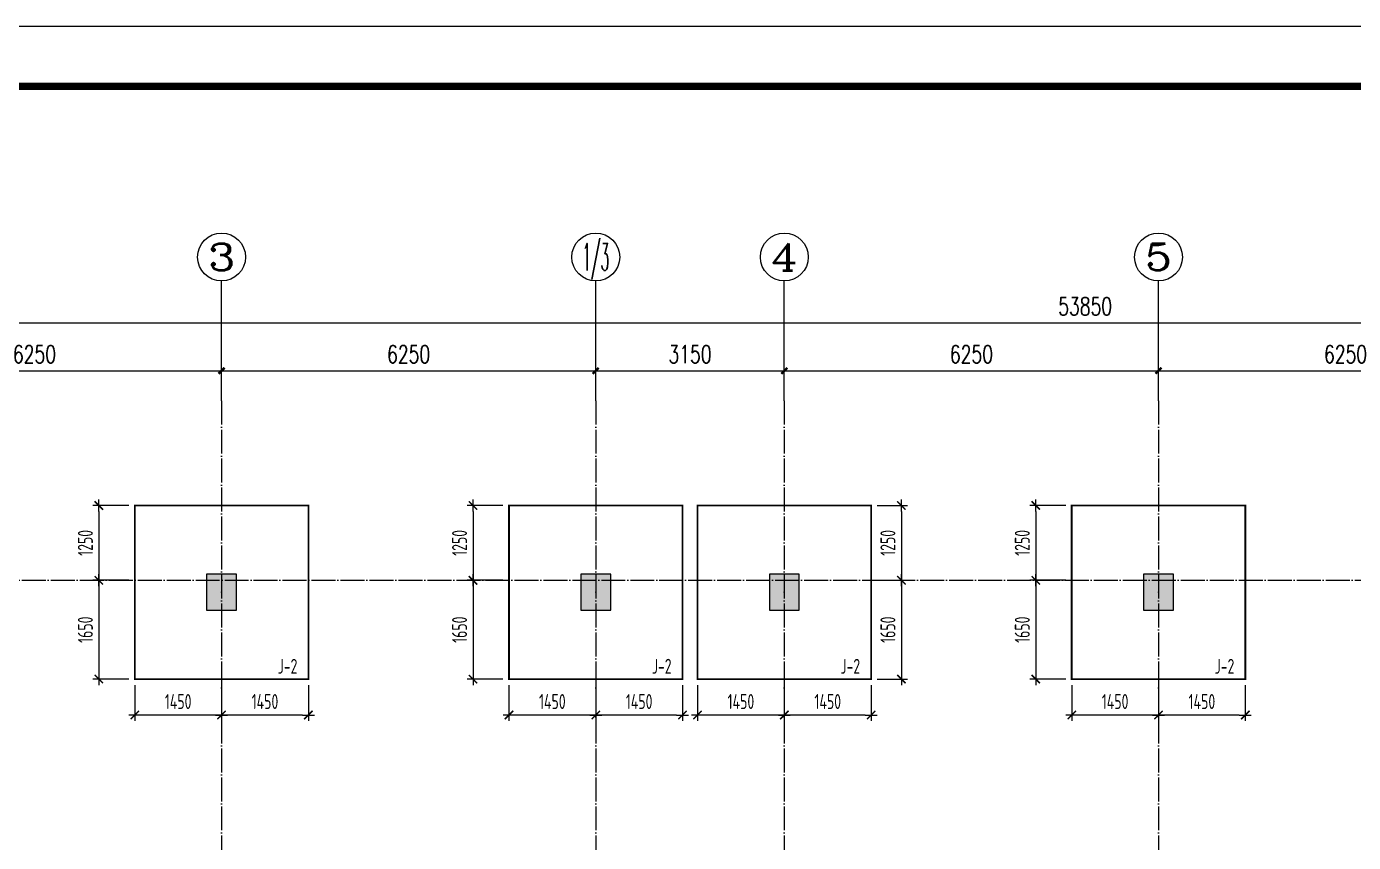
# Model space of a CAD drawing. Extents: x -441005 to 725361, y -182459 to 319313.
# Drawn here: x -176258 to -154094, y -105579 to -91950 of the extents above; entities that cross this region are included whole.
import ezdxf
from ezdxf.enums import TextEntityAlignment as Align

# ---------------------------------------------------------------- set-up
doc = ezdxf.new("R2010")
doc.units = 0
doc.header["$LTSCALE"] = 100
doc.linetypes.add('DOTE', pattern=[2.42, 2, -0.2, 0.02, -0.2])
doc.layers.get('0').update_dxf_attribs({"linetype": 'CONTINUOUS'})
doc.layers.get('Defpoints').update_dxf_attribs({"linetype": 'CONTINUOUS'})
for name, color, linetype in [('AXIS', 3, 'CONTINUOUS'), ('AXIS_TEXT', 7, 'CONTINUOUS'), ('BASE', 7, 'CONTINUOUS'), ('BASE_NUM', 7, 'CONTINUOUS'), ('COLU', 7, 'CONTINUOUS'), ('DOTE', 8, 'DOTE'), ('图框', 7, 'CONTINUOUS')]:
    doc.layers.add(name, color=color, linetype=linetype)
doc.layers.add('BASE-平法定位', color=3, linetype='ByLayer', lineweight=18)
doc.styles.add('_TCH_AXIS', font='COMPLEX', dxfattribs={"bigfont": 'GBCBIG'})
doc.styles.add('_TCH_DIM_T3', font='simplex_.ttf', dxfattribs={"width": 0.705882, "bigfont": 'GBCBIG'})
doc.styles.add('COMPLEX', font='COMPLEX')
doc.styles.add('TCCAD_Dimension', font='Tssdeng.shx', dxfattribs={"width": 0.7, "bigfont": 'hztxt.shx'})
doc.styles.add('TSSD_Label', font='Tssdeng.shx', dxfattribs={"width": 0.7, "bigfont": '1.shx'})
doc.dimstyles.new('_TCH_ARCH&&100', dxfattribs={"dimtxt": 297.5, "dimasz": 100, "dimexe": 250, "dimexo": 300, "dimgap": 126.25, "dimtad": 1, "dimdec": 0, "dimzin": 0, "dimdsep": 46, "dimtxsty": '_TCH_DIM_T3', "dimblk": 'ARCHTICK', "dimcen": 0.09, "dimclrt": 7, "dimazin": 2, "dimtfac": 1, "dimtdec": 0, "dimtix": 1, "dimtmove": 2, "dimatfit": 3, "dimfxl": 0, "dimtolj": 1, "dimtzin": 0, "dimarcsym": 0})
doc.dimstyles.new('TCCAD_100_100', dxfattribs={"dimtxt": 250, "dimasz": 100, "dimexe": 100, "dimexo": 100, "dimgap": 100, "dimtad": 1, "dimdec": 0, "dimzin": 0, "dimdsep": 46, "dimtxsty": 'TCCAD_Dimension', "dimblk": '_TCDBK100_100', "dimcen": 0, "dimclrt": 7, "dimadec": 0, "dimazin": 0, "dimtfac": 1, "dimtdec": 0, "dimtix": 1, "dimtmove": 2, "dimatfit": 3, "dimfxl": 0, "dimtolj": 1, "dimtzin": 0, "dimarcsym": 0})

# ---------------------------------------------------------------- blocks, each defined once
blk = doc.blocks.new('_AXISO')
blk.add_circle((0, 0), 0.5)
at = {"layer": 'AXIS_TEXT', "style": 'COMPLEX', "width": 1.041667}
blk.add_attdef('A', text='', height=0.56, dxfattribs=at).set_placement((-0.25, -0.28), (0.25, -0.28), align=Align.FIT)
blk = doc.blocks.new('_ArchTick')
at = {"color": 0, "linetype": 'ByBlock', "const_width": 0.4}
blk.add_lwpolyline([(-0.5, -0.5), (0.5, 0.5)], dxfattribs=at)
blk = doc.blocks.new('*D1078')
at = {"layer": 'AXIS', "color": 0, "lineweight": -2}
for p, q in [((-179250, -97900), (-179250, -97450)), ((-173000, -97900), (-173000, -97450)), ((-179250, -97700), (-173000, -97700))]:
    blk.add_line(p, q, dxfattribs=at)
at = {"layer": 'Defpoints', "color": 0}
for p in [(-173000, -97700), (-179250, -98200), (-173000, -98200)]:
    blk.add_point(p, dxfattribs=at)
at = {"layer": 'AXIS', "color": 0, "lineweight": -2, "xscale": 100, "yscale": 100, "zscale": 100, "rotation": 180}
blk.add_blockref('_ArchTick', (-179250, -97700), dxfattribs=at)
at = {"layer": 'AXIS', "color": 0, "lineweight": -2, "xscale": 100, "yscale": 100, "zscale": 100}
blk.add_blockref('_ArchTick', (-173000, -97700), dxfattribs=at)
at = {"layer": 'AXIS', "color": 7, "insert": (-176125, -97424), "char_height": 297.5, "attachment_point": 5, "style": '_TCH_DIM_T3'}
blk.add_mtext('\\A1;6250', dxfattribs=at)
blk = doc.blocks.new('*D1079')
at = {"layer": 'AXIS', "color": 0, "lineweight": -2}
for p, q in [((-173000, -97900), (-173000, -97450)), ((-166750, -97900), (-166750, -97450)), ((-173000, -97700), (-166750, -97700))]:
    blk.add_line(p, q, dxfattribs=at)
at = {"layer": 'Defpoints', "color": 0}
for p in [(-166750, -97700), (-173000, -98200), (-166750, -98200)]:
    blk.add_point(p, dxfattribs=at)
at = {"layer": 'AXIS', "color": 0, "lineweight": -2, "xscale": 100, "yscale": 100, "zscale": 100, "rotation": 180}
blk.add_blockref('_ArchTick', (-173000, -97700), dxfattribs=at)
at = {"layer": 'AXIS', "color": 0, "lineweight": -2, "xscale": 100, "yscale": 100, "zscale": 100}
blk.add_blockref('_ArchTick', (-166750, -97700), dxfattribs=at)
at = {"layer": 'AXIS', "color": 7, "insert": (-169875, -97424), "char_height": 297.5, "attachment_point": 5, "style": '_TCH_DIM_T3'}
blk.add_mtext('\\A1;6250', dxfattribs=at)
blk = doc.blocks.new('*D1080')
at = {"layer": 'AXIS', "color": 0, "lineweight": -2}
for p, q in [((-166750, -97900), (-166750, -97450)), ((-163600, -97900), (-163600, -97450)), ((-166750, -97700), (-163600, -97700))]:
    blk.add_line(p, q, dxfattribs=at)
at = {"layer": 'Defpoints', "color": 0}
for p in [(-163600, -97700), (-166750, -98200), (-163600, -98200)]:
    blk.add_point(p, dxfattribs=at)
at = {"layer": 'AXIS', "color": 0, "lineweight": -2, "xscale": 100, "yscale": 100, "zscale": 100, "rotation": 180}
blk.add_blockref('_ArchTick', (-166750, -97700), dxfattribs=at)
at = {"layer": 'AXIS', "color": 0, "lineweight": -2, "xscale": 100, "yscale": 100, "zscale": 100}
blk.add_blockref('_ArchTick', (-163600, -97700), dxfattribs=at)
at = {"layer": 'AXIS', "color": 7, "insert": (-165175, -97424), "char_height": 297.5, "attachment_point": 5, "style": '_TCH_DIM_T3'}
blk.add_mtext('\\A1;3150', dxfattribs=at)
blk = doc.blocks.new('*D1081')
at = {"layer": 'AXIS', "color": 0, "lineweight": -2}
for p, q in [((-163600, -97900), (-163600, -97450)), ((-157350, -97900), (-157350, -97450)), ((-163600, -97700), (-157350, -97700))]:
    blk.add_line(p, q, dxfattribs=at)
at = {"layer": 'Defpoints', "color": 0}
for p in [(-157350, -97700), (-163600, -98200), (-157350, -98200)]:
    blk.add_point(p, dxfattribs=at)
at = {"layer": 'AXIS', "color": 0, "lineweight": -2, "xscale": 100, "yscale": 100, "zscale": 100, "rotation": 180}
blk.add_blockref('_ArchTick', (-163600, -97700), dxfattribs=at)
at = {"layer": 'AXIS', "color": 0, "lineweight": -2, "xscale": 100, "yscale": 100, "zscale": 100}
blk.add_blockref('_ArchTick', (-157350, -97700), dxfattribs=at)
at = {"layer": 'AXIS', "color": 7, "insert": (-160475, -97424), "char_height": 297.5, "attachment_point": 5, "style": '_TCH_DIM_T3'}
blk.add_mtext('\\A1;6250', dxfattribs=at)
blk = doc.blocks.new('*D1082')
at = {"layer": 'AXIS', "color": 0, "lineweight": -2}
for p, q in [((-157350, -97900), (-157350, -97450)), ((-151100, -97900), (-151100, -97450)), ((-157350, -97700), (-151100, -97700))]:
    blk.add_line(p, q, dxfattribs=at)
at = {"layer": 'Defpoints', "color": 0}
for p in [(-151100, -97700), (-157350, -98200), (-151100, -98200)]:
    blk.add_point(p, dxfattribs=at)
at = {"layer": 'AXIS', "color": 0, "lineweight": -2, "xscale": 100, "yscale": 100, "zscale": 100, "rotation": 180}
blk.add_blockref('_ArchTick', (-157350, -97700), dxfattribs=at)
at = {"layer": 'AXIS', "color": 0, "lineweight": -2, "xscale": 100, "yscale": 100, "zscale": 100}
blk.add_blockref('_ArchTick', (-151100, -97700), dxfattribs=at)
at = {"layer": 'AXIS', "color": 7, "insert": (-154225, -97424), "char_height": 297.5, "attachment_point": 5, "style": '_TCH_DIM_T3'}
blk.add_mtext('\\A1;6250', dxfattribs=at)
blk = doc.blocks.new('*D1091')
at = {"layer": 'AXIS', "color": 0, "lineweight": -2}
for p, q in [((-185500, -97900), (-185500, -96650)), ((-131650, -97900), (-131650, -96650)), ((-185500, -96900), (-131650, -96900))]:
    blk.add_line(p, q, dxfattribs=at)
at = {"layer": 'Defpoints', "color": 0}
for p in [(-131650, -96900), (-185500, -98200), (-131650, -98200)]:
    blk.add_point(p, dxfattribs=at)
at = {"layer": 'AXIS', "color": 0, "lineweight": -2, "xscale": 100, "yscale": 100, "zscale": 100, "rotation": 180}
blk.add_blockref('_ArchTick', (-185500, -96900), dxfattribs=at)
at = {"layer": 'AXIS', "color": 0, "lineweight": -2, "xscale": 100, "yscale": 100, "zscale": 100}
blk.add_blockref('_ArchTick', (-131650, -96900), dxfattribs=at)
at = {"layer": 'AXIS', "color": 7, "insert": (-158575, -96624), "char_height": 297.5, "attachment_point": 5, "style": '_TCH_DIM_T3'}
blk.add_mtext('\\A1;53850', dxfattribs=at)
blk = doc.blocks.new('A2+1_2')
at = {"layer": '图框'}
blk.add_lwpolyline([(0, 0), (89100, 0), (89100, 42000), (0, 42000)], close=True, dxfattribs=at)
at = {"layer": '图框', "const_width": 120}
blk.add_lwpolyline([(2500, 1000), (88100, 1000), (88100, 41000), (2500, 41000)], close=True, dxfattribs=at)
blk = doc.blocks.new('_TCDBK100_100')
blk.add_line((-1, 0), (1, 0))
at = {"const_width": 0.25}
blk.add_lwpolyline([(-0.7, -0.7), (0.7, 0.7)], dxfattribs=at)
blk = doc.blocks.new('*D2215')
at = {"layer": 'BASE-平法定位', "color": 0, "linetype": 'Continuous', "lineweight": -2}
for p, q in [((-158900, -99950), (-159500, -99950)), ((-159400, -100050), (-159400, -101100)), ((-158900, -101200), (-159500, -101200))]:
    blk.add_line(p, q, dxfattribs=at)
at = {"layer": 'Defpoints', "color": 0, "linetype": 'Continuous'}
for p in [(-158800, -99950), (-159400, -101200), (-158800, -101200)]:
    blk.add_point(p, dxfattribs=at)
at = {"layer": 'BASE-平法定位', "color": 0, "linetype": 'Continuous', "lineweight": -2, "xscale": 100, "yscale": 100, "zscale": 100}
for p, rotation in [((-159400, -99950), 90), ((-159400, -101200), 270)]:
    blk.add_blockref('_TCDBK100_100', p, dxfattribs=dict(at, rotation=rotation))
at = {"layer": 'BASE-平法定位', "color": 7, "linetype": 'Continuous', "insert": (-159625, -100575), "char_height": 250, "attachment_point": 5, "rotation": 90, "style": 'TCCAD_Dimension'}
blk.add_mtext('\\A1;1250', dxfattribs=at)
blk = doc.blocks.new('*D2216')
at = {"layer": 'BASE-平法定位', "color": 0, "linetype": 'Continuous', "lineweight": -2}
for p, q in [((-158900, -101200), (-159500, -101200)), ((-159400, -101300), (-159400, -102750)), ((-158900, -102850), (-159500, -102850))]:
    blk.add_line(p, q, dxfattribs=at)
at = {"layer": 'Defpoints', "color": 0, "linetype": 'Continuous'}
for p in [(-158800, -101200), (-159400, -102850), (-158800, -102850)]:
    blk.add_point(p, dxfattribs=at)
at = {"layer": 'BASE-平法定位', "color": 0, "linetype": 'Continuous', "lineweight": -2, "xscale": 100, "yscale": 100, "zscale": 100}
for p, rotation in [((-159400, -101200), 90), ((-159400, -102850), 270)]:
    blk.add_blockref('_TCDBK100_100', p, dxfattribs=dict(at, rotation=rotation))
at = {"layer": 'BASE-平法定位', "color": 7, "linetype": 'Continuous', "insert": (-159625, -102025), "char_height": 250, "attachment_point": 5, "rotation": 90, "style": 'TCCAD_Dimension'}
blk.add_mtext('\\A1;1650', dxfattribs=at)
blk = doc.blocks.new('*D2217')
at = {"layer": 'BASE-平法定位', "color": 0, "linetype": 'Continuous', "lineweight": -2}
for p, q in [((-157350, -102950), (-157350, -103550)), ((-155900, -102950), (-155900, -103550)), ((-156000, -103450), (-157250, -103450))]:
    blk.add_line(p, q, dxfattribs=at)
at = {"layer": 'Defpoints', "color": 0, "linetype": 'Continuous'}
for p in [(-157350, -102850), (-155900, -102850), (-157350, -103450)]:
    blk.add_point(p, dxfattribs=at)
at = {"layer": 'BASE-平法定位', "color": 0, "linetype": 'Continuous', "lineweight": -2, "xscale": 100, "yscale": 100, "zscale": 100}
for p, rotation in [((-157350, -103450), 180.0000000235012), ((-155900, -103450), 2.350112104920754e-08)]:
    blk.add_blockref('_TCDBK100_100', p, dxfattribs=dict(at, rotation=rotation))
at = {"layer": 'BASE-平法定位', "color": 7, "linetype": 'Continuous', "insert": (-156625, -103225), "char_height": 250, "attachment_point": 5, "rotation": 0, "style": 'TCCAD_Dimension'}
blk.add_mtext('\\A1;1450', dxfattribs=at)
blk = doc.blocks.new('*D2218')
at = {"layer": 'BASE-平法定位', "color": 0, "linetype": 'Continuous', "lineweight": -2}
for p, q in [((-158799, -102950), (-158799, -103550)), ((-157350, -102950), (-157350, -103550)), ((-157450, -103450), (-158699, -103450))]:
    blk.add_line(p, q, dxfattribs=at)
at = {"layer": 'Defpoints', "color": 0, "linetype": 'Continuous'}
for p in [(-158799, -102850), (-157350, -102850), (-158799, -103450)]:
    blk.add_point(p, dxfattribs=at)
at = {"layer": 'BASE-平法定位', "color": 0, "linetype": 'Continuous', "lineweight": -2, "xscale": 100, "yscale": 100, "zscale": 100}
for p, rotation in [((-158799, -103450), 180.0000000235012), ((-157350, -103450), 2.350128092132309e-08)]:
    blk.add_blockref('_TCDBK100_100', p, dxfattribs=dict(at, rotation=rotation))
at = {"layer": 'BASE-平法定位', "color": 7, "linetype": 'Continuous', "insert": (-158075, -103225), "char_height": 250, "attachment_point": 5, "rotation": 0, "style": 'TCCAD_Dimension'}
blk.add_mtext('\\A1;1450', dxfattribs=at)
blk = doc.blocks.new('*D2227')
at = {"layer": 'BASE-平法定位', "color": 0, "linetype": 'Continuous', "lineweight": -2}
for p, q in [((-162050, -99950), (-161545, -99950)), ((-161645, -100050), (-161645, -101100)), ((-162050, -101200), (-161545, -101200))]:
    blk.add_line(p, q, dxfattribs=at)
at = {"layer": 'Defpoints', "color": 0, "linetype": 'Continuous'}
for p in [(-162150, -99950), (-162150, -101200), (-161645, -101200)]:
    blk.add_point(p, dxfattribs=at)
at = {"layer": 'BASE-平法定位', "color": 0, "linetype": 'Continuous', "lineweight": -2, "xscale": 100, "yscale": 100, "zscale": 100}
for p, rotation in [((-161645, -99950), 90), ((-161645, -101200), 270)]:
    blk.add_blockref('_TCDBK100_100', p, dxfattribs=dict(at, rotation=rotation))
at = {"layer": 'BASE-平法定位', "color": 7, "linetype": 'Continuous', "insert": (-161870, -100575), "char_height": 250, "attachment_point": 5, "rotation": 90, "style": 'TCCAD_Dimension'}
blk.add_mtext('\\A1;1250', dxfattribs=at)
blk = doc.blocks.new('*D2228')
at = {"layer": 'BASE-平法定位', "color": 0, "linetype": 'Continuous', "lineweight": -2}
for p, q in [((-162050, -101200), (-161545, -101200)), ((-161645, -101300), (-161645, -102750)), ((-162050, -102850), (-161545, -102850))]:
    blk.add_line(p, q, dxfattribs=at)
at = {"layer": 'Defpoints', "color": 0, "linetype": 'Continuous'}
for p in [(-162150, -101200), (-162150, -102850), (-161645, -102850)]:
    blk.add_point(p, dxfattribs=at)
at = {"layer": 'BASE-平法定位', "color": 0, "linetype": 'Continuous', "lineweight": -2, "xscale": 100, "yscale": 100, "zscale": 100}
for p, rotation in [((-161645, -101200), 90), ((-161645, -102850), 270)]:
    blk.add_blockref('_TCDBK100_100', p, dxfattribs=dict(at, rotation=rotation))
at = {"layer": 'BASE-平法定位', "color": 7, "linetype": 'Continuous', "insert": (-161870, -102025), "char_height": 250, "attachment_point": 5, "rotation": 90, "style": 'TCCAD_Dimension'}
blk.add_mtext('\\A1;1650', dxfattribs=at)
blk = doc.blocks.new('*D2229')
at = {"layer": 'BASE-平法定位', "color": 0, "linetype": 'Continuous', "lineweight": -2}
for p, q in [((-163600, -102950), (-163600, -103550)), ((-162150, -102950), (-162150, -103550)), ((-162250, -103450), (-163500, -103450))]:
    blk.add_line(p, q, dxfattribs=at)
at = {"layer": 'Defpoints', "color": 0, "linetype": 'Continuous'}
for p in [(-163600, -102850), (-162150, -102850), (-163600, -103450)]:
    blk.add_point(p, dxfattribs=at)
at = {"layer": 'BASE-平法定位', "color": 0, "linetype": 'Continuous', "lineweight": -2, "xscale": 100, "yscale": 100, "zscale": 100}
for p, rotation in [((-163600, -103450), 180.0000000235017), ((-162150, -103450), 2.350168060161195e-08)]:
    blk.add_blockref('_TCDBK100_100', p, dxfattribs=dict(at, rotation=rotation))
at = {"layer": 'BASE-平法定位', "color": 7, "linetype": 'Continuous', "insert": (-162875, -103225), "char_height": 250, "attachment_point": 5, "rotation": 0, "style": 'TCCAD_Dimension'}
blk.add_mtext('\\A1;1450', dxfattribs=at)
blk = doc.blocks.new('*D2230')
at = {"layer": 'BASE-平法定位', "color": 0, "linetype": 'Continuous', "lineweight": -2}
for p, q in [((-165049, -102950), (-165049, -103550)), ((-163600, -102950), (-163600, -103550)), ((-163700, -103450), (-164949, -103450))]:
    blk.add_line(p, q, dxfattribs=at)
at = {"layer": 'Defpoints', "color": 0, "linetype": 'Continuous'}
for p in [(-165049, -102850), (-163600, -102850), (-165049, -103450)]:
    blk.add_point(p, dxfattribs=at)
at = {"layer": 'BASE-平法定位', "color": 0, "linetype": 'Continuous', "lineweight": -2, "xscale": 100, "yscale": 100, "zscale": 100}
for p, rotation in [((-165049, -103450), 180.0000000235018), ((-163600, -103450), 2.35018404737275e-08)]:
    blk.add_blockref('_TCDBK100_100', p, dxfattribs=dict(at, rotation=rotation))
at = {"layer": 'BASE-平法定位', "color": 7, "linetype": 'Continuous', "insert": (-164325, -103225), "char_height": 250, "attachment_point": 5, "rotation": 0, "style": 'TCCAD_Dimension'}
blk.add_mtext('\\A1;1450', dxfattribs=at)
blk = doc.blocks.new('*D2243')
at = {"layer": 'BASE-平法定位', "color": 0, "linetype": 'Continuous', "lineweight": -2}
for p, q in [((-168300, -99950), (-168900, -99950)), ((-168800, -100050), (-168800, -101100)), ((-168300, -101200), (-168900, -101200))]:
    blk.add_line(p, q, dxfattribs=at)
at = {"layer": 'Defpoints', "color": 0, "linetype": 'Continuous'}
for p in [(-168200, -99950), (-168800, -101200), (-168200, -101200)]:
    blk.add_point(p, dxfattribs=at)
at = {"layer": 'BASE-平法定位', "color": 0, "linetype": 'Continuous', "lineweight": -2, "xscale": 100, "yscale": 100, "zscale": 100}
for p, rotation in [((-168800, -99950), 90), ((-168800, -101200), 270)]:
    blk.add_blockref('_TCDBK100_100', p, dxfattribs=dict(at, rotation=rotation))
at = {"layer": 'BASE-平法定位', "color": 7, "linetype": 'Continuous', "insert": (-169025, -100575), "char_height": 250, "attachment_point": 5, "rotation": 90, "style": 'TCCAD_Dimension'}
blk.add_mtext('\\A1;1250', dxfattribs=at)
blk = doc.blocks.new('*D2244')
at = {"layer": 'BASE-平法定位', "color": 0, "linetype": 'Continuous', "lineweight": -2}
for p, q in [((-168300, -101200), (-168900, -101200)), ((-168800, -101300), (-168800, -102750)), ((-168300, -102850), (-168900, -102850))]:
    blk.add_line(p, q, dxfattribs=at)
at = {"layer": 'Defpoints', "color": 0, "linetype": 'Continuous'}
for p in [(-168200, -101200), (-168800, -102850), (-168200, -102850)]:
    blk.add_point(p, dxfattribs=at)
at = {"layer": 'BASE-平法定位', "color": 0, "linetype": 'Continuous', "lineweight": -2, "xscale": 100, "yscale": 100, "zscale": 100}
for p, rotation in [((-168800, -101200), 90), ((-168800, -102850), 270)]:
    blk.add_blockref('_TCDBK100_100', p, dxfattribs=dict(at, rotation=rotation))
at = {"layer": 'BASE-平法定位', "color": 7, "linetype": 'Continuous', "insert": (-169025, -102025), "char_height": 250, "attachment_point": 5, "rotation": 90, "style": 'TCCAD_Dimension'}
blk.add_mtext('\\A1;1650', dxfattribs=at)
blk = doc.blocks.new('*D2245')
at = {"layer": 'BASE-平法定位', "color": 0, "linetype": 'Continuous', "lineweight": -2}
for p, q in [((-166750, -102950), (-166750, -103550)), ((-165300, -102950), (-165300, -103550)), ((-165400, -103450), (-166650, -103450))]:
    blk.add_line(p, q, dxfattribs=at)
at = {"layer": 'Defpoints', "color": 0, "linetype": 'Continuous'}
for p in [(-166750, -102850), (-165300, -102850), (-166750, -103450)]:
    blk.add_point(p, dxfattribs=at)
at = {"layer": 'BASE-平法定位', "color": 0, "linetype": 'Continuous', "lineweight": -2, "xscale": 100, "yscale": 100, "zscale": 100}
for p, rotation in [((-166750, -103450), 180.0000000235017), ((-165300, -103450), 2.350168060161195e-08)]:
    blk.add_blockref('_TCDBK100_100', p, dxfattribs=dict(at, rotation=rotation))
at = {"layer": 'BASE-平法定位', "color": 7, "linetype": 'Continuous', "insert": (-166025, -103225), "char_height": 250, "attachment_point": 5, "rotation": 0, "style": 'TCCAD_Dimension'}
blk.add_mtext('\\A1;1450', dxfattribs=at)
blk = doc.blocks.new('*D2246')
at = {"layer": 'BASE-平法定位', "color": 0, "linetype": 'Continuous', "lineweight": -2}
for p, q in [((-168199, -102950), (-168199, -103550)), ((-166750, -102950), (-166750, -103550)), ((-166850, -103450), (-168099, -103450))]:
    blk.add_line(p, q, dxfattribs=at)
at = {"layer": 'Defpoints', "color": 0, "linetype": 'Continuous'}
for p in [(-168199, -102850), (-166750, -102850), (-168199, -103450)]:
    blk.add_point(p, dxfattribs=at)
at = {"layer": 'BASE-平法定位', "color": 0, "linetype": 'Continuous', "lineweight": -2, "xscale": 100, "yscale": 100, "zscale": 100}
for p, rotation in [((-168199, -103450), 180.0000000235018), ((-166750, -103450), 2.35018404737275e-08)]:
    blk.add_blockref('_TCDBK100_100', p, dxfattribs=dict(at, rotation=rotation))
at = {"layer": 'BASE-平法定位', "color": 7, "linetype": 'Continuous', "insert": (-167475, -103225), "char_height": 250, "attachment_point": 5, "rotation": 0, "style": 'TCCAD_Dimension'}
blk.add_mtext('\\A1;1450', dxfattribs=at)
blk = doc.blocks.new('*D2251')
at = {"layer": 'BASE-平法定位', "color": 0, "linetype": 'Continuous', "lineweight": -2}
for p, q in [((-174550, -99950), (-175150, -99950)), ((-175050, -100050), (-175050, -101100)), ((-174550, -101200), (-175150, -101200))]:
    blk.add_line(p, q, dxfattribs=at)
at = {"layer": 'Defpoints', "color": 0, "linetype": 'Continuous'}
for p in [(-174450, -99950), (-175050, -101200), (-174450, -101200)]:
    blk.add_point(p, dxfattribs=at)
at = {"layer": 'BASE-平法定位', "color": 0, "linetype": 'Continuous', "lineweight": -2, "xscale": 100, "yscale": 100, "zscale": 100}
for p, rotation in [((-175050, -99950), 90), ((-175050, -101200), 270)]:
    blk.add_blockref('_TCDBK100_100', p, dxfattribs=dict(at, rotation=rotation))
at = {"layer": 'BASE-平法定位', "color": 7, "linetype": 'Continuous', "insert": (-175275, -100575), "char_height": 250, "attachment_point": 5, "rotation": 90, "style": 'TCCAD_Dimension'}
blk.add_mtext('\\A1;1250', dxfattribs=at)
blk = doc.blocks.new('*D2252')
at = {"layer": 'BASE-平法定位', "color": 0, "linetype": 'Continuous', "lineweight": -2}
for p, q in [((-174550, -101200), (-175150, -101200)), ((-175050, -101300), (-175050, -102750)), ((-174550, -102850), (-175150, -102850))]:
    blk.add_line(p, q, dxfattribs=at)
at = {"layer": 'Defpoints', "color": 0, "linetype": 'Continuous'}
for p in [(-174450, -101200), (-175050, -102850), (-174450, -102850)]:
    blk.add_point(p, dxfattribs=at)
at = {"layer": 'BASE-平法定位', "color": 0, "linetype": 'Continuous', "lineweight": -2, "xscale": 100, "yscale": 100, "zscale": 100}
for p, rotation in [((-175050, -101200), 90), ((-175050, -102850), 270)]:
    blk.add_blockref('_TCDBK100_100', p, dxfattribs=dict(at, rotation=rotation))
at = {"layer": 'BASE-平法定位', "color": 7, "linetype": 'Continuous', "insert": (-175275, -102025), "char_height": 250, "attachment_point": 5, "rotation": 90, "style": 'TCCAD_Dimension'}
blk.add_mtext('\\A1;1650', dxfattribs=at)
blk = doc.blocks.new('*D2253')
at = {"layer": 'BASE-平法定位', "color": 0, "linetype": 'Continuous', "lineweight": -2}
for p, q in [((-173000, -102950), (-173000, -103550)), ((-171550, -102950), (-171550, -103550)), ((-171650, -103450), (-172900, -103450))]:
    blk.add_line(p, q, dxfattribs=at)
at = {"layer": 'Defpoints', "color": 0, "linetype": 'Continuous'}
for p in [(-173000, -102850), (-171550, -102850), (-173000, -103450)]:
    blk.add_point(p, dxfattribs=at)
at = {"layer": 'BASE-平法定位', "color": 0, "linetype": 'Continuous', "lineweight": -2, "xscale": 100, "yscale": 100, "zscale": 100}
for p, rotation in [((-173000, -103450), 180.0000000235023), ((-171550, -103450), 2.350224015401636e-08)]:
    blk.add_blockref('_TCDBK100_100', p, dxfattribs=dict(at, rotation=rotation))
at = {"layer": 'BASE-平法定位', "color": 7, "linetype": 'Continuous', "insert": (-172275, -103225), "char_height": 250, "attachment_point": 5, "rotation": 0, "style": 'TCCAD_Dimension'}
blk.add_mtext('\\A1;1450', dxfattribs=at)
blk = doc.blocks.new('*D2254')
at = {"layer": 'BASE-平法定位', "color": 0, "linetype": 'Continuous', "lineweight": -2}
for p, q in [((-174449, -102950), (-174449, -103550)), ((-173000, -102950), (-173000, -103550)), ((-173100, -103450), (-174349, -103450))]:
    blk.add_line(p, q, dxfattribs=at)
at = {"layer": 'Defpoints', "color": 0, "linetype": 'Continuous'}
for p in [(-174449, -102850), (-173000, -102850), (-174449, -103450)]:
    blk.add_point(p, dxfattribs=at)
at = {"layer": 'BASE-平法定位', "color": 0, "linetype": 'Continuous', "lineweight": -2, "xscale": 100, "yscale": 100, "zscale": 100}
for p, rotation in [((-174449, -103450), 180.0000000235024), ((-173000, -103450), 2.350240002613191e-08)]:
    blk.add_blockref('_TCDBK100_100', p, dxfattribs=dict(at, rotation=rotation))
at = {"layer": 'BASE-平法定位', "color": 7, "linetype": 'Continuous', "insert": (-173725, -103225), "char_height": 250, "attachment_point": 5, "rotation": 0, "style": 'TCCAD_Dimension'}
blk.add_mtext('\\A1;1450', dxfattribs=at)

msp = doc.modelspace()

# ---------------------------------------------------------------- hatches: boundary and pattern name
at = {"layer": 'COLU'}
for points in [[(-172750, -101700), (-172750, -101100), (-173250, -101100), (-173250, -101700)], [(-166500, -101700), (-166500, -101100), (-167000, -101100), (-167000, -101700)], [(-163350, -101700), (-163350, -101100), (-163850, -101100), (-163850, -101700)], [(-157100, -101700), (-157100, -101100), (-157600, -101100), (-157600, -101700)]]:
    msp.add_hatch(color=252, dxfattribs=at).paths.add_polyline_path(points)

# ---------------------------------------------------------------- linework, layer by layer
at = {"layer": 'AXIS'}
for p, q in [((-173000, -98200), (-173000, -96200)), ((-166750, -98200), (-166750, -96200)), ((-163600, -98200), (-163600, -96200)), ((-157350, -98200), (-157350, -96200))]:
    msp.add_line(p, q, dxfattribs=at)
at = {"layer": 'BASE', "color": 3, "const_width": 30}
for points in [[(-174449.5, -102850), (-171549.5, -102850), (-171549.5, -99950), (-174449.5, -99950), (-174449.5, -102850)], [(-168199.5, -102850), (-165299.5, -102850), (-165299.5, -99950), (-168199.5, -99950), (-168199.5, -102850)], [(-165049.5, -102850), (-162149.5, -102850), (-162149.5, -99950), (-165049.5, -99950), (-165049.5, -102850)], [(-158799.5, -102850), (-155899.5, -102850), (-155899.5, -99950), (-158799.5, -99950), (-158799.5, -102850)]]:
    msp.add_lwpolyline(points, dxfattribs=at)
at = {"layer": 'COLU'}
for points in [[(-172750, -101700), (-172750, -101100), (-173250, -101100), (-173250, -101700)], [(-166500, -101700), (-166500, -101100), (-167000, -101100), (-167000, -101700)], [(-163350, -101700), (-163350, -101100), (-163850, -101100), (-163850, -101700)], [(-157100, -101700), (-157100, -101100), (-157600, -101100), (-157600, -101700)]]:
    msp.add_lwpolyline(points, close=True, dxfattribs=at)
for p in [(-173000, -101400), (-166750, -101400), (-163600, -101400), (-157350, -101400)]:
    msp.add_point(p, dxfattribs=at)
at = {"layer": 'DOTE', "ltscale": 2}
for p, q in [((-173000, -98200), (-173000, -115700)), ((-166750, -98200), (-166750, -109500)), ((-163600, -98200), (-163600, -115700)), ((-157350, -98200), (-157350, -115700)), ((-186500, -101200), (-128300, -101200))]:
    msp.add_line(p, q, dxfattribs=at)

# ---------------------------------------------------------------- block references
msp.add_blockref('A2+1_2', (-196000, -133950))
at = {"layer": 'AXIS'}
ref = msp.add_blockref('_AXISO', (-173000, -95800), dxfattribs=dict(at, xscale=800, yscale=800, zscale=800))
ref.add_attrib('A', '3', dxfattribs={"layer": 'AXIS_TEXT', "height": 452.5, "style": '_TCH_AXIS', "width": 1.5}).set_placement((-173226.3, -96026.3), (-172773.7, -96026.3), align=Align.FIT)
ref = msp.add_blockref('_AXISO', (-166750, -95800), dxfattribs=dict(at, xscale=800, yscale=800, zscale=800))
ref.add_attrib('A', '1/3', dxfattribs={"layer": 'AXIS_TEXT', "height": 452.55, "style": '_TCH_AXIS', "width": 0.411765}).set_placement((-166976.3, -96026.3), (-166523.7, -96026.3), align=Align.FIT)
ref = msp.add_blockref('_AXISO', (-163600, -95800), dxfattribs=dict(at, xscale=800, yscale=800, zscale=800))
ref.add_attrib('A', '4', dxfattribs={"layer": 'AXIS_TEXT', "height": 452.5, "style": '_TCH_AXIS', "width": 1.3125}).set_placement((-163826.3, -96026.3), (-163373.7, -96026.3), align=Align.FIT)
ref = msp.add_blockref('_AXISO', (-157350, -95800), dxfattribs=dict(at, xscale=800, yscale=800, zscale=800))
ref.add_attrib('A', '5', dxfattribs={"layer": 'AXIS_TEXT', "height": 452.5, "style": '_TCH_AXIS', "width": 1.5}).set_placement((-157576.3, -96026.3), (-157123.7, -96026.3), align=Align.FIT)

# ---------------------------------------------------------------- texts
at = {"layer": 'BASE_NUM', "color": 7, "style": 'TSSD_Label', "width": 0.7}
for p in [(-172062.1, -102761.6), (-165812.1, -102761.6), (-162662.1, -102761.6), (-156412.1, -102761.6)]:
    msp.add_text('J-2', height=250, dxfattribs=at).set_placement(p)

# ---------------------------------------------------------------- dimensions: what is measured, and where the dimension line sits
at = {"layer": 'AXIS'}
for p1, p2, distance, picture, middle in [((-185500, -98200), (-131650, -98200), 1300, '*D1091', (-158575, -96623.6)), ((-179250, -98200), (-173000, -98200), 500, '*D1078', (-176125, -97423.6)), ((-173000, -98200), (-166750, -98200), 500, '*D1079', (-169875, -97423.6)), ((-166750, -98200), (-163600, -98200), 500, '*D1080', (-165175, -97423.6)), ((-163600, -98200), (-157350, -98200), 500, '*D1081', (-160475, -97423.6)), ((-157350, -98200), (-151100, -98200), 500, '*D1082', (-154225, -97423.6))]:
    dim = msp.add_aligned_dim(p1=p1, p2=p2, distance=distance, dimstyle='_TCH_ARCH&&100', dxfattribs=at)
    dim.commit()
    dim.dimension.update_dxf_attribs({"geometry": picture, "text_midpoint": middle})
at = {"layer": 'BASE-平法定位', "color": 144, "linetype": 'Continuous'}
for base, p1, p2, angle, picture, middle in [((-175049.5, -101200), (-174449.5, -99950), (-174449.5, -101200), 270, '*D2251', (-175274.5, -100575)), ((-168799.5, -101200), (-168199.5, -99950), (-168199.5, -101200), 270, '*D2243', (-169024.5, -100575)), ((-161645.5, -101200), (-162149.5, -99950), (-162149.5, -101200), 270, '*D2227', (-161870.5, -100575)), ((-159399.5, -101200), (-158799.5, -99950), (-158799.5, -101200), 270, '*D2215', (-159624.5, -100575)), ((-175049.5, -102850), (-174449.5, -101200), (-174449.5, -102850), 270, '*D2252', (-175274.5, -102025)), ((-168799.5, -102850), (-168199.5, -101200), (-168199.5, -102850), 270, '*D2244', (-169024.5, -102025)), ((-161645.5, -102850), (-162149.5, -101200), (-162149.5, -102850), 270, '*D2228', (-161870.5, -102025)), ((-159399.5, -102850), (-158799.5, -101200), (-158799.5, -102850), 270, '*D2216', (-159624.5, -102025)), ((-174449.4999994, -103450.0000012), (-172999.9999997, -102850.0000006), (-174449.4999997, -102850.0000012), 180, '*D2254', (-173724.7499995, -103225.0000009)), ((-172999.9999994, -103450.0000006), (-171550.4999997, -102850), (-172999.9999997, -102850.0000006), 180, '*D2253', (-172275.2499995, -103225.0000003)), ((-168199.4999994, -103450.0000012), (-166749.9999997, -102850.0000006), (-168199.4999997, -102850.0000012), 180, '*D2246', (-167474.7499995, -103225.0000009)), ((-166749.9999994, -103450.0000006), (-165300.4999997, -102850), (-166749.9999997, -102850.0000006), 180, '*D2245', (-166025.2499995, -103225.0000003)), ((-165049.4999994, -103450.0000012), (-163599.9999997, -102850.0000006), (-165049.4999997, -102850.0000012), 180, '*D2230', (-164324.7499995, -103225.0000009)), ((-163599.9999994, -103450.0000006), (-162150.4999997, -102850), (-163599.9999997, -102850.0000006), 180, '*D2229', (-162875.2499995, -103225.0000003)), ((-158799.4999994, -103450.0000012), (-157349.9999997, -102850.0000006), (-158799.4999997, -102850.0000012), 180, '*D2218', (-158074.7499995, -103225.0000009)), ((-157349.9999994, -103450.0000006), (-155900.4999997, -102850), (-157349.9999997, -102850.0000006), 180, '*D2217', (-156625.2499995, -103225.0000003))]:
    dim = msp.add_linear_dim(base=base, p1=p1, p2=p2, angle=angle, dimstyle='TCCAD_100_100', dxfattribs=at)
    dim.commit()
    dim.dimension.update_dxf_attribs({"geometry": picture, "text_midpoint": middle})

doc.saveas('drawing.dxf')
